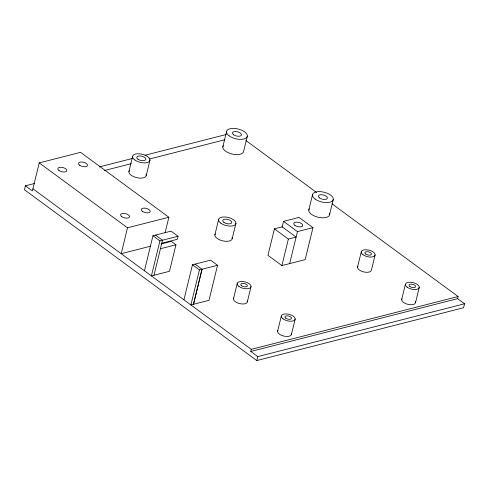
<?xml version="1.0" encoding="UTF-8"?>
<svg xmlns="http://www.w3.org/2000/svg" width="489" height="489" viewBox="0 0 489 489"><rect width="100%" height="100%" fill="white"/><g stroke="black" fill="none" stroke-linecap="round" stroke-linejoin="round"><path stroke-width="0.73" d="M34.279 183.534L25.416 185.796L24.45 189.756L256.792 360.564L463.584 307.74L464.55 303.779L457.582 298.657L250.784 351.481L251.303 349.348L458.101 296.523L457.582 298.657M165.08 232.776L168.864 217.238L80.575 152.336L39.218 162.898L32.384 190.924L25.416 185.796M128.9 171.706L132.617 156.474M168.864 217.238L127.507 227.807L121.193 253.699L150.734 246.15M146.254 175.41L149.97 160.178M144.426 270.778L152.965 235.747L171.064 231.126L178.033 236.254L177.287 239.298L161.78 243.259M178.033 236.254L159.94 240.875L151.401 275.9L169.494 271.279L175.954 244.781L171.309 241.364L160.967 244.005M153.986 275.24L162.525 240.215L155.551 235.087M183.925 299.818L192.464 264.787L210.557 260.166L217.532 265.289L208.999 300.325L190.899 304.94L199.433 269.91L217.532 265.289M222.813 146.902L226.523 131.675M202.018 269.25L193.491 304.286L202.018 269.25L195.05 264.127M214.867 234.903L218.583 219.677M247.348 136.119L243.632 151.345A10.66 5.024 13.7 0 1 231.315 153.815A10.66 5.024 13.7 0 1 223.308 145.679M232.22 238.608L235.936 223.381M233.449 298.871L237.159 283.644M247.33 301.835L251.04 286.603M274.427 228.834L288.369 239.078L296.12 237.098L282.184 226.847L274.427 228.834L267.966 255.331L281.908 265.582L305.173 259.635L312.966 227.654L299.03 217.403L283.516 221.37L282.098 227.183M256.792 360.564L257.758 356.609L464.55 303.779M281.908 265.582L288.369 239.078M289.665 263.595L297.459 231.615L312.966 227.654M277.593 331.328L281.303 316.096M308.779 210.105L312.489 194.873M291.475 334.287L295.185 319.06M329.598 214.549L333.315 199.316M357.52 267.177L361.237 251.945M375.118 254.91L371.408 270.136A7.109 3.35 13.7 0 1 363.193 271.786A7.109 3.35 13.7 0 1 357.856 266.358M401.665 299.629L405.381 284.396M415.552 302.593L419.262 287.361M99.273 166.932L132.507 158.442M145.062 155.233L226.303 134.481M104.542 170.49L131.131 163.699M149.597 158.98L224.928 139.738M160.441 248.742L175.954 244.781M245.851 140.484L316.603 192.501M331.982 203.803L458.101 296.523M283.516 221.37L297.459 231.615M152.965 235.747L159.94 240.875M192.464 264.787L199.433 269.91M39.218 162.898L127.507 227.807M32.904 188.791L251.303 349.348M250.784 351.481L257.758 356.609M146.083 174.261A8.888 4.187 13.7 0 1 137.116 177.745A8.888 4.187 13.7 0 1 129.316 170.685M329.39 213.173A10.66 5.024 13.7 0 1 318.632 217.348A10.66 5.024 13.7 0 1 309.274 208.876M232.049 237.465A8.888 4.187 13.7 0 1 223.082 240.943A8.888 4.187 13.7 0 1 215.282 233.883M291.334 333.37A7.109 3.35 13.7 0 1 284.164 336.157A7.109 3.35 13.7 0 1 277.923 330.509M247.189 300.918A7.109 3.35 13.7 0 1 240.02 303.7A7.109 3.35 13.7 0 1 233.779 298.058M415.412 301.676A7.109 3.35 13.7 0 1 408.242 304.458A7.109 3.35 13.7 0 1 402.001 298.816M220.796 223.18A8.888 4.187 13.7 0 0 235.521 224.402A8.888 4.187 13.7 0 0 225.46 217.006A8.888 4.187 13.7 0 0 220.796 223.18M223.901 222.385A4.621 2.176 13.7 0 0 231.554 223.021A4.621 2.176 13.7 0 0 226.321 219.176A4.621 2.176 13.7 0 0 223.901 222.385M137.935 159.188A4.621 2.176 13.7 0 0 145.588 159.824A4.621 2.176 13.7 0 0 140.355 155.979A4.621 2.176 13.7 0 0 137.935 159.188M134.83 159.976A8.888 4.187 13.7 0 0 149.555 161.199A8.888 4.187 13.7 0 0 139.493 153.803A8.888 4.187 13.7 0 0 134.83 159.976M229.182 135.875A10.66 5.024 13.7 0 0 246.847 137.342A10.66 5.024 13.7 0 0 234.775 128.466A10.66 5.024 13.7 0 0 229.182 135.875M233.577 134.756A4.621 2.176 13.7 0 0 241.23 135.392A4.621 2.176 13.7 0 0 235.998 131.541A4.621 2.176 13.7 0 0 233.577 134.756M319.543 197.953A4.621 2.176 13.7 0 0 327.196 198.589A4.621 2.176 13.7 0 0 321.964 194.744A4.621 2.176 13.7 0 0 319.543 197.953M315.148 199.078A10.66 5.024 13.7 0 0 332.813 200.545A10.66 5.024 13.7 0 0 320.741 191.67A10.66 5.024 13.7 0 0 315.148 199.078M121.706 216.627A4.621 2.176 13.7 0 0 129.365 217.263A4.621 2.176 13.7 0 0 124.133 213.418A4.621 2.176 13.7 0 0 121.706 216.627M142.385 211.346A4.621 2.176 13.7 0 0 150.044 211.981A4.621 2.176 13.7 0 0 144.811 208.137A4.621 2.176 13.7 0 0 142.385 211.346M79.652 165.227A4.621 2.176 13.7 0 0 87.311 165.863A4.621 2.176 13.7 0 0 82.079 162.018A4.621 2.176 13.7 0 0 79.652 165.227M58.973 170.508A4.621 2.176 13.7 0 0 66.632 171.144A4.621 2.176 13.7 0 0 61.4 167.299A4.621 2.176 13.7 0 0 58.973 170.508M294.885 225.368A4.621 2.176 13.7 0 0 302.538 226.004A4.621 2.176 13.7 0 0 297.306 222.159A4.621 2.176 13.7 0 0 294.885 225.368M283.076 318.895A7.109 3.35 13.7 0 0 294.855 319.873A7.109 3.35 13.7 0 0 286.805 313.956A7.109 3.35 13.7 0 0 283.076 318.895M285.79 318.205A3.374 1.589 13.7 0 0 291.383 318.669A3.374 1.589 13.7 0 0 287.563 315.857A3.374 1.589 13.7 0 0 285.79 318.205M241.645 285.753A3.374 1.589 13.7 0 0 247.238 286.218A3.374 1.589 13.7 0 0 243.418 283.406A3.374 1.589 13.7 0 0 241.645 285.753M238.932 286.444A7.109 3.35 13.7 0 0 250.71 287.422A7.109 3.35 13.7 0 0 242.66 281.505A7.109 3.35 13.7 0 0 238.932 286.444M407.154 287.202A7.109 3.35 13.7 0 0 418.932 288.18A7.109 3.35 13.7 0 0 410.882 282.263A7.109 3.35 13.7 0 0 407.154 287.202M409.868 286.511A3.374 1.589 13.7 0 0 415.461 286.976A3.374 1.589 13.7 0 0 411.64 284.164A3.374 1.589 13.7 0 0 409.868 286.511M363.009 254.751A7.109 3.35 13.7 0 0 374.788 255.723A7.109 3.35 13.7 0 0 366.738 249.806A7.109 3.35 13.7 0 0 363.009 254.751M365.723 254.054A3.374 1.589 13.7 0 0 371.316 254.518A3.374 1.589 13.7 0 0 367.496 251.707A3.374 1.589 13.7 0 0 365.723 254.054"/></g></svg>
